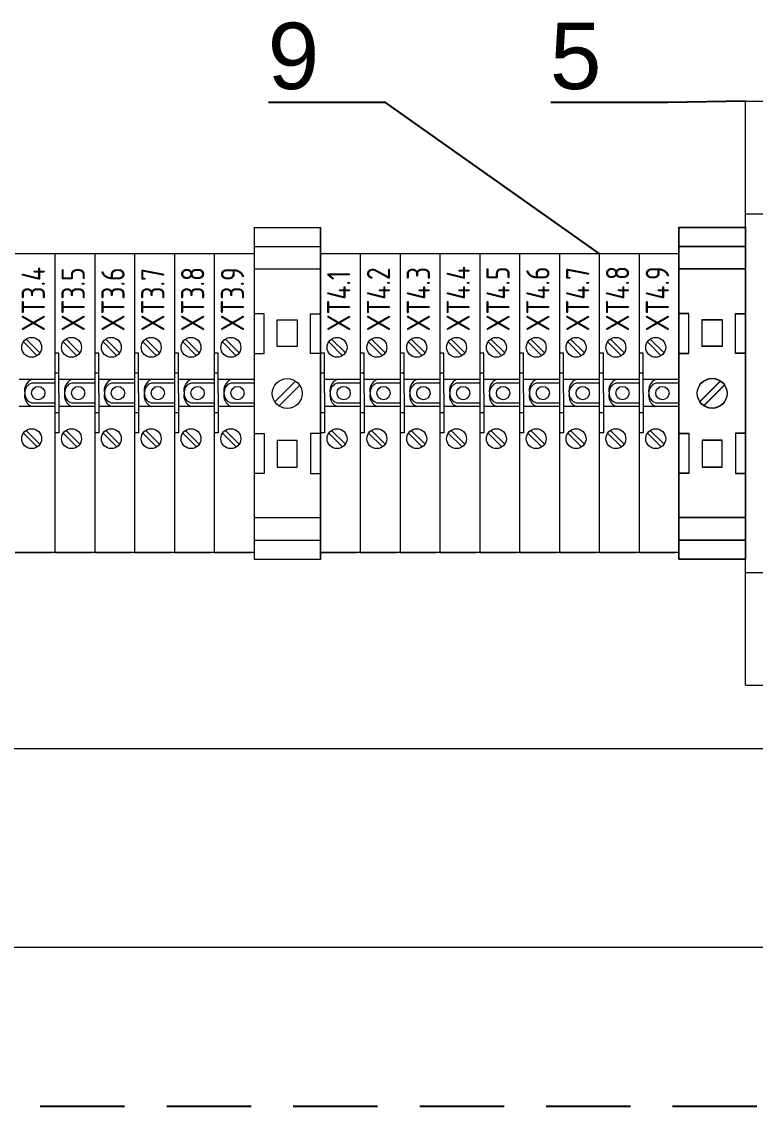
# Model space of a CAD drawing. Header units: millimetres. Extents: x 3520 to 8864, y 403 to 1747.
# Drawn here: x 5601.91 to 5615.17, y 819.82 to 839.43 of the extents above; entities that cross this region are included whole.
import ezdxf
from ezdxf import colors
from ezdxf.entities.mleader import LeaderData, LeaderLine
from ezdxf.math import Vec2, Vec3

# ---------------------------------------------------------------- set-up
doc = ezdxf.new("R2010")
doc.units = ezdxf.units.MM
doc.linetypes.add('DASHED', pattern=[19.05, 12.7, -6.35])
doc.layers.add('AM_9', color=6, linetype='DASHED', lineweight=25)
doc.layers.add('Стерка', color=7, linetype='Continuous', lineweight=15)
doc.layers.add('Ссылки', color=6, linetype='Continuous')
doc.styles.get("Standard").update_dxf_attribs({"font": 'arial.ttf'})
doc.styles.add('ГОСТ В', font='GOST_0.TTF', dxfattribs={"height": 3.5})

# ---------------------------------------------------------------- blocks, each defined once
blk = doc.blocks.new('_None')
blk = doc.blocks.new('1_1058_02_12__2__0_in_AE_1058_500__2__0')
at = {"layer": 'AM_9'}
blk.add_line((-249, 17.5), (249, 17.5), dxfattribs=at)

msp = doc.modelspace()

# ---------------------------------------------------------------- linework, layer by layer
at = {"layer": 'Стерка', "color": 7}
for p, q in [((5614.988, 837.991, 1518.358), (5619.188, 837.991, 1518.358)), ((5614.988, 827.431, 1518.358), (5614.988, 837.991, 1518.358)), ((5614.988, 835.951, 1518.358), (5617.088, 835.951, 1518.358)), ((5606.108, 835.705, 1518.358), (5607.308, 835.705, 1518.358)), ((5606.108, 835.705, 1518.358), (5606.108, 829.705, 1518.358)), ((5607.308, 835.713, 1518.358), (5607.308, 829.713, 1518.358)), ((5607.308, 835.713, 1518.358), (5607.308, 829.713, 1518.358)), ((5607.308, 835.713, 1518.358), (5607.308, 829.713, 1518.358)), ((5607.308, 835.713, 1518.358), (5607.308, 829.713, 1518.358)), ((5607.308, 835.713, 1518.358), (5607.308, 829.713, 1518.358)), ((5607.308, 829.713, 1518.358), (5607.308, 835.713, 1518.358)), ((5607.308, 829.713, 1518.358), (5607.308, 835.713, 1518.358)), ((5607.308, 835.713, 1518.358), (5607.308, 829.713, 1518.358)), ((5607.308, 829.713, 1518.358), (5607.308, 835.713, 1518.358)), ((5607.308, 829.713, 1518.358), (5607.308, 835.713, 1518.358)), ((5607.308, 835.713, 1518.358), (5607.308, 829.713, 1518.358)), ((5607.308, 835.705, 1518.358), (5607.308, 829.705, 1518.358)), ((5607.308, 829.705, 1518.358), (5607.308, 835.705, 1518.358)), ((5607.308, 829.705, 1518.358), (5607.308, 835.705, 1518.358)), ((5607.308, 835.705, 1518.358), (5607.308, 829.705, 1518.358)), ((5607.308, 835.705, 1518.358), (5607.308, 829.705, 1518.358)), ((5613.788, 835.711, 1518.358), (5614.988, 835.711, 1518.358)), ((5613.788, 829.711, 1518.358), (5613.788, 835.711, 1518.358)), ((5613.788, 835.705, 1518.358), (5614.988, 835.705, 1518.358)), ((5613.788, 835.705, 1518.358), (5613.788, 829.705, 1518.358)), ((5614.988, 835.713, 1518.358), (5614.988, 829.713, 1518.358)), ((5614.988, 835.713, 1518.358), (5614.988, 829.713, 1518.358)), ((5614.988, 835.713, 1518.358), (5614.988, 829.713, 1518.358)), ((5614.988, 835.713, 1518.358), (5614.988, 829.713, 1518.358)), ((5614.988, 835.713, 1518.358), (5614.988, 829.713, 1518.358)), ((5614.988, 829.713, 1518.358), (5614.988, 835.713, 1518.358)), ((5614.988, 829.713, 1518.358), (5614.988, 835.713, 1518.358)), ((5614.988, 835.713, 1518.358), (5614.988, 829.713, 1518.358)), ((5614.988, 829.713, 1518.358), (5614.988, 835.713, 1518.358)), ((5614.988, 829.713, 1518.358), (5614.988, 835.713, 1518.358)), ((5614.988, 835.713, 1518.358), (5614.988, 829.713, 1518.358)), ((5614.988, 835.711, 1518.358), (5614.988, 829.711, 1518.358)), ((5614.988, 829.711, 1518.358), (5614.988, 835.711, 1518.358)), ((5614.988, 829.711, 1518.358), (5614.988, 835.711, 1518.358)), ((5614.988, 835.711, 1518.358), (5614.988, 829.711, 1518.358)), ((5614.988, 835.705, 1518.358), (5614.988, 829.705, 1518.358)), ((5614.988, 829.705, 1518.358), (5614.988, 835.705, 1518.358)), ((5614.988, 829.705, 1518.358), (5614.988, 835.705, 1518.358)), ((5614.988, 835.705, 1518.358), (5614.988, 829.705, 1518.358)), ((5614.988, 835.705, 1518.358), (5614.988, 829.705, 1518.358)), ((5607.308, 835.359, 1518.358), (5606.108, 835.359, 1518.358)), ((5607.308, 835.413, 1518.358), (5607.308, 830.013, 1518.358)), ((5607.308, 835.413, 1518.358), (5607.308, 830.013, 1518.358)), ((5607.308, 835.405, 1518.358), (5607.308, 830.005, 1518.358)), ((5607.308, 835.405, 1518.358), (5607.308, 830.005, 1518.358)), ((5614.988, 835.365, 1518.358), (5613.788, 835.365, 1518.358)), ((5614.988, 835.359, 1518.358), (5613.788, 835.359, 1518.358)), ((5614.988, 835.413, 1518.358), (5614.988, 830.013, 1518.358)), ((5614.988, 835.413, 1518.358), (5614.988, 830.013, 1518.358)), ((5614.988, 835.411, 1518.358), (5614.988, 830.011, 1518.358)), ((5614.988, 835.411, 1518.358), (5614.988, 830.011, 1518.358)), ((5614.988, 835.405, 1518.358), (5614.988, 830.005, 1518.358)), ((5614.988, 835.405, 1518.358), (5614.988, 830.005, 1518.358)), ((5601.788, 835.233, 1518.358), (5602.508, 835.233, 1518.358)), ((5602.508, 835.233, 1518.358), (5602.508, 829.833, 1518.358)), ((5602.508, 835.233, 1518.358), (5602.508, 829.833, 1518.358)), ((5602.508, 835.233, 1518.358), (5602.508, 829.833, 1518.358)), ((5602.508, 835.233, 1518.358), (5602.508, 829.833, 1518.358)), ((5602.508, 835.233, 1518.358), (5603.228, 835.233, 1518.358)), ((5603.228, 835.233, 1518.358), (5603.228, 829.833, 1518.358)), ((5603.228, 835.233, 1518.358), (5603.228, 829.833, 1518.358)), ((5603.228, 835.233, 1518.358), (5603.228, 829.833, 1518.358)), ((5603.228, 835.233, 1518.358), (5603.228, 829.833, 1518.358)), ((5603.228, 835.233, 1518.358), (5603.948, 835.233, 1518.358)), ((5603.948, 835.233, 1518.358), (5603.948, 829.833, 1518.358)), ((5603.948, 835.233, 1518.358), (5603.948, 829.833, 1518.358)), ((5603.948, 835.233, 1518.358), (5603.948, 829.833, 1518.358)), ((5603.948, 835.233, 1518.358), (5603.948, 829.833, 1518.358)), ((5603.948, 835.233, 1518.358), (5604.668, 835.233, 1518.358)), ((5604.668, 835.233, 1518.358), (5604.668, 829.833, 1518.358)), ((5604.668, 835.233, 1518.358), (5604.668, 829.833, 1518.358)), ((5604.668, 835.233, 1518.358), (5604.668, 829.833, 1518.358)), ((5604.668, 835.233, 1518.358), (5604.668, 829.833, 1518.358)), ((5604.668, 835.233, 1518.358), (5605.388, 835.233, 1518.358)), ((5605.388, 835.233, 1518.358), (5605.388, 829.833, 1518.358)), ((5605.388, 835.233, 1518.358), (5605.388, 829.833, 1518.358)), ((5605.388, 835.233, 1518.358), (5605.388, 829.833, 1518.358)), ((5605.388, 835.233, 1518.358), (5605.388, 829.833, 1518.358)), ((5605.388, 835.233, 1518.358), (5606.108, 835.233, 1518.358)), ((5606.108, 835.233, 1518.358), (5606.108, 829.833, 1518.358)), ((5606.108, 835.233, 1518.358), (5606.108, 829.833, 1518.358)), ((5607.308, 835.233, 1518.358), (5607.308, 830.193, 1518.358)), ((5607.308, 835.233, 1518.358), (5607.308, 830.193, 1518.358)), ((5607.308, 835.233, 1518.358), (5607.308, 829.833, 1518.358)), ((5607.308, 835.233, 1518.358), (5607.308, 829.833, 1518.358)), ((5607.308, 835.233, 1518.358), (5608.028, 835.233, 1518.358)), ((5608.028, 835.233, 1518.358), (5608.028, 829.833, 1518.358)), ((5608.028, 835.233, 1518.358), (5608.028, 829.833, 1518.358)), ((5608.028, 835.233, 1518.358), (5608.028, 829.833, 1518.358)), ((5608.028, 835.233, 1518.358), (5608.028, 829.833, 1518.358)), ((5608.028, 835.233, 1518.358), (5608.748, 835.233, 1518.358)), ((5608.748, 835.233, 1518.358), (5608.748, 829.833, 1518.358)), ((5608.748, 835.233, 1518.358), (5608.748, 829.833, 1518.358)), ((5608.748, 835.233, 1518.358), (5608.748, 829.833, 1518.358)), ((5608.748, 835.233, 1518.358), (5608.748, 829.833, 1518.358)), ((5608.748, 835.233, 1518.358), (5609.468, 835.233, 1518.358)), ((5609.468, 835.233, 1518.358), (5609.468, 829.833, 1518.358)), ((5609.468, 835.233, 1518.358), (5609.468, 829.833, 1518.358)), ((5609.468, 835.233, 1518.358), (5609.468, 829.833, 1518.358)), ((5609.468, 835.233, 1518.358), (5609.468, 829.833, 1518.358)), ((5609.468, 835.233, 1518.358), (5610.188, 835.233, 1518.358)), ((5610.188, 835.233, 1518.358), (5610.188, 829.833, 1518.358)), ((5610.188, 835.233, 1518.358), (5610.188, 829.833, 1518.358)), ((5610.188, 835.233, 1518.358), (5610.188, 829.833, 1518.358)), ((5610.188, 835.233, 1518.358), (5610.188, 829.833, 1518.358)), ((5610.188, 835.233, 1518.358), (5610.908, 835.233, 1518.358)), ((5610.908, 835.233, 1518.358), (5610.908, 829.833, 1518.358)), ((5610.908, 835.233, 1518.358), (5610.908, 829.833, 1518.358)), ((5610.908, 835.233, 1518.358), (5610.908, 829.833, 1518.358)), ((5610.908, 835.233, 1518.358), (5610.908, 829.833, 1518.358)), ((5610.908, 835.233, 1518.358), (5611.628, 835.233, 1518.358)), ((5611.628, 835.233, 1518.358), (5611.628, 829.833, 1518.358)), ((5611.628, 835.233, 1518.358), (5611.628, 829.833, 1518.358)), ((5611.628, 835.233, 1518.358), (5611.628, 829.833, 1518.358)), ((5611.628, 835.233, 1518.358), (5611.628, 829.833, 1518.358)), ((5611.628, 835.233, 1518.358), (5612.348, 835.233, 1518.358)), ((5612.348, 835.233, 1518.358), (5612.348, 829.833, 1518.358)), ((5612.348, 835.233, 1518.358), (5612.348, 829.833, 1518.358)), ((5612.348, 835.233, 1518.358), (5612.348, 829.833, 1518.358)), ((5612.348, 835.233, 1518.358), (5612.348, 829.833, 1518.358)), ((5612.348, 835.233, 1518.358), (5613.068, 835.233, 1518.358)), ((5613.068, 835.233, 1518.358), (5613.068, 829.833, 1518.358)), ((5613.068, 835.233, 1518.358), (5613.068, 829.833, 1518.358)), ((5613.068, 835.233, 1518.358), (5613.068, 829.833, 1518.358)), ((5613.068, 835.233, 1518.358), (5613.068, 829.833, 1518.358)), ((5613.068, 835.233, 1518.358), (5613.788, 835.233, 1518.358)), ((5613.788, 835.233, 1518.358), (5613.788, 829.833, 1518.358)), ((5613.788, 835.233, 1518.358), (5613.788, 829.833, 1518.358)), ((5613.788, 835.231, 1518.358), (5613.788, 830.191, 1518.358)), ((5614.988, 835.233, 1518.358), (5614.988, 830.193, 1518.358)), ((5614.988, 835.233, 1518.358), (5614.988, 830.193, 1518.358)), ((5607.308, 834.951, 1518.358), (5606.108, 834.951, 1518.358)), ((5614.988, 834.957, 1518.358), (5613.788, 834.957, 1518.358)), ((5614.988, 834.951, 1518.358), (5613.788, 834.951, 1518.358)), ((5607.308, 834.813, 1518.358), (5607.308, 830.613, 1518.358)), ((5607.308, 834.813, 1518.358), (5607.308, 830.613, 1518.358)), ((5607.308, 834.805, 1518.358), (5607.308, 830.605, 1518.358)), ((5607.308, 834.805, 1518.358), (5607.308, 830.605, 1518.358)), ((5607.308, 834.805, 1518.358), (5607.308, 830.605, 1518.358)), ((5614.988, 834.813, 1518.358), (5614.988, 830.613, 1518.358)), ((5614.988, 834.813, 1518.358), (5614.988, 830.613, 1518.358)), ((5614.988, 834.811, 1518.358), (5614.988, 830.611, 1518.358)), ((5614.988, 834.811, 1518.358), (5614.988, 830.611, 1518.358)), ((5614.988, 834.805, 1518.358), (5614.988, 830.605, 1518.358)), ((5614.988, 834.805, 1518.358), (5614.988, 830.605, 1518.358)), ((5614.988, 834.805, 1518.358), (5614.988, 830.605, 1518.358)), ((5606.288, 834.148, 1518.358), (5606.108, 834.148, 1518.358)), ((5606.288, 833.428, 1518.358), (5606.288, 834.148, 1518.358)), ((5607.128, 833.428, 1518.358), (5607.128, 834.148, 1518.358)), ((5607.128, 834.148, 1518.358), (5607.308, 834.148, 1518.358)), ((5607.308, 830.013, 1518.358), (5607.308, 834.213, 1518.358)), ((5607.308, 830.013, 1518.358), (5607.308, 834.213, 1518.358)), ((5607.308, 830.005, 1518.358), (5607.308, 834.205, 1518.358)), ((5607.308, 830.005, 1518.358), (5607.308, 834.205, 1518.358)), ((5607.308, 830.005, 1518.358), (5607.308, 834.205, 1518.358)), ((5613.968, 834.154, 1518.358), (5613.788, 834.154, 1518.358)), ((5613.968, 834.148, 1518.358), (5613.788, 834.148, 1518.358)), ((5613.968, 833.434, 1518.358), (5613.968, 834.154, 1518.358)), ((5613.968, 833.428, 1518.358), (5613.968, 834.148, 1518.358)), ((5614.808, 833.434, 1518.358), (5614.808, 834.154, 1518.358)), ((5614.808, 834.154, 1518.358), (5614.988, 834.154, 1518.358)), ((5614.808, 833.428, 1518.358), (5614.808, 834.148, 1518.358)), ((5614.808, 834.148, 1518.358), (5614.988, 834.148, 1518.358)), ((5614.988, 830.013, 1518.358), (5614.988, 834.213, 1518.358)), ((5614.988, 830.013, 1518.358), (5614.988, 834.213, 1518.358)), ((5614.988, 830.011, 1518.358), (5614.988, 834.211, 1518.358)), ((5614.988, 830.011, 1518.358), (5614.988, 834.211, 1518.358)), ((5614.988, 830.005, 1518.358), (5614.988, 834.205, 1518.358)), ((5614.988, 830.005, 1518.358), (5614.988, 834.205, 1518.358)), ((5614.988, 830.005, 1518.358), (5614.988, 834.205, 1518.358)), ((5606.528, 833.554, 1518.358), (5606.528, 834.034, 1518.358)), ((5606.528, 834.034, 1518.358), (5606.708, 834.034, 1518.358)), ((5606.708, 834.034, 1518.358), (5606.888, 834.034, 1518.358)), ((5606.888, 834.034, 1518.358), (5606.888, 833.554, 1518.358)), ((5614.208, 833.56, 1518.358), (5614.208, 834.04, 1518.358)), ((5614.208, 834.04, 1518.358), (5614.388, 834.04, 1518.358)), ((5614.208, 833.554, 1518.358), (5614.208, 834.034, 1518.358)), ((5614.208, 834.034, 1518.358), (5614.388, 834.034, 1518.358)), ((5614.388, 834.04, 1518.358), (5614.568, 834.04, 1518.358)), ((5614.388, 834.034, 1518.358), (5614.568, 834.034, 1518.358)), ((5614.568, 834.04, 1518.358), (5614.568, 833.56, 1518.358)), ((5614.568, 834.034, 1518.358), (5614.568, 833.554, 1518.358)), ((5601.989, 833.689, 1518.358), (5602.238, 833.439, 1518.358)), ((5602.709, 833.689, 1518.358), (5602.958, 833.439, 1518.358)), ((5603.429, 833.689, 1518.358), (5603.678, 833.439, 1518.358)), ((5604.149, 833.689, 1518.358), (5604.398, 833.439, 1518.358)), ((5604.869, 833.689, 1518.358), (5605.118, 833.439, 1518.358)), ((5605.589, 833.689, 1518.358), (5605.838, 833.439, 1518.358)), ((5607.509, 833.689, 1518.358), (5607.758, 833.439, 1518.358)), ((5608.229, 833.689, 1518.358), (5608.478, 833.439, 1518.358)), ((5608.949, 833.689, 1518.358), (5609.198, 833.439, 1518.358)), ((5609.669, 833.689, 1518.358), (5609.918, 833.439, 1518.358)), ((5610.389, 833.689, 1518.358), (5610.638, 833.439, 1518.358)), ((5611.109, 833.689, 1518.358), (5611.358, 833.439, 1518.358)), ((5611.829, 833.689, 1518.358), (5612.078, 833.439, 1518.358)), ((5612.549, 833.689, 1518.358), (5612.798, 833.439, 1518.358)), ((5613.269, 833.689, 1518.358), (5613.518, 833.439, 1518.358)), ((5601.938, 833.638, 1518.358), (5602.187, 833.388, 1518.358)), ((5602.658, 833.638, 1518.358), (5602.907, 833.388, 1518.358)), ((5603.378, 833.638, 1518.358), (5603.627, 833.388, 1518.358)), ((5604.098, 833.638, 1518.358), (5604.347, 833.388, 1518.358)), ((5604.818, 833.638, 1518.358), (5605.067, 833.388, 1518.358)), ((5605.538, 833.638, 1518.358), (5605.787, 833.388, 1518.358)), ((5606.888, 833.554, 1518.358), (5606.528, 833.554, 1518.358)), ((5607.458, 833.638, 1518.358), (5607.707, 833.388, 1518.358)), ((5608.178, 833.638, 1518.358), (5608.427, 833.388, 1518.358)), ((5608.898, 833.638, 1518.358), (5609.147, 833.388, 1518.358)), ((5609.618, 833.638, 1518.358), (5609.867, 833.388, 1518.358)), ((5610.338, 833.638, 1518.358), (5610.587, 833.388, 1518.358)), ((5611.058, 833.638, 1518.358), (5611.307, 833.388, 1518.358)), ((5611.778, 833.638, 1518.358), (5612.027, 833.388, 1518.358)), ((5612.498, 833.638, 1518.358), (5612.747, 833.388, 1518.358)), ((5613.218, 833.638, 1518.358), (5613.467, 833.388, 1518.358)), ((5614.568, 833.56, 1518.358), (5614.208, 833.56, 1518.358)), ((5614.568, 833.554, 1518.358), (5614.208, 833.554, 1518.358)), ((5602.581, 833.433, 1518.358), (5602.508, 833.433, 1518.358)), ((5602.581, 833.073, 1518.358), (5602.581, 833.433, 1518.358)), ((5603.301, 833.433, 1518.358), (5603.228, 833.433, 1518.358)), ((5603.301, 833.073, 1518.358), (5603.301, 833.433, 1518.358)), ((5604.021, 833.433, 1518.358), (5603.948, 833.433, 1518.358)), ((5604.021, 833.073, 1518.358), (5604.021, 833.433, 1518.358)), ((5604.741, 833.433, 1518.358), (5604.668, 833.433, 1518.358)), ((5604.741, 833.073, 1518.358), (5604.741, 833.433, 1518.358)), ((5605.461, 833.433, 1518.358), (5605.388, 833.433, 1518.358)), ((5605.461, 833.073, 1518.358), (5605.461, 833.433, 1518.358)), ((5606.108, 833.428, 1518.358), (5606.288, 833.428, 1518.358)), ((5607.308, 833.428, 1518.358), (5607.128, 833.428, 1518.358)), ((5607.381, 833.433, 1518.358), (5607.308, 833.433, 1518.358)), ((5607.308, 832.113, 1518.358), (5607.308, 833.313, 1518.358)), ((5607.308, 832.113, 1518.358), (5607.308, 833.313, 1518.358)), ((5607.308, 832.105, 1518.358), (5607.308, 833.305, 1518.358)), ((5607.308, 832.105, 1518.358), (5607.308, 833.305, 1518.358)), ((5607.308, 832.105, 1518.358), (5607.308, 833.305, 1518.358)), ((5607.381, 833.073, 1518.358), (5607.381, 833.433, 1518.358)), ((5608.101, 833.433, 1518.358), (5608.028, 833.433, 1518.358)), ((5608.101, 833.073, 1518.358), (5608.101, 833.433, 1518.358)), ((5608.821, 833.433, 1518.358), (5608.748, 833.433, 1518.358)), ((5608.821, 833.073, 1518.358), (5608.821, 833.433, 1518.358)), ((5609.541, 833.433, 1518.358), (5609.468, 833.433, 1518.358)), ((5609.541, 833.073, 1518.358), (5609.541, 833.433, 1518.358)), ((5610.261, 833.433, 1518.358), (5610.188, 833.433, 1518.358)), ((5610.261, 833.073, 1518.358), (5610.261, 833.433, 1518.358)), ((5610.981, 833.433, 1518.358), (5610.908, 833.433, 1518.358)), ((5610.981, 833.073, 1518.358), (5610.981, 833.433, 1518.358)), ((5611.701, 833.433, 1518.358), (5611.628, 833.433, 1518.358)), ((5611.701, 833.073, 1518.358), (5611.701, 833.433, 1518.358)), ((5612.421, 833.433, 1518.358), (5612.348, 833.433, 1518.358)), ((5612.421, 833.073, 1518.358), (5612.421, 833.433, 1518.358)), ((5613.141, 833.433, 1518.358), (5613.068, 833.433, 1518.358)), ((5613.141, 833.073, 1518.358), (5613.141, 833.433, 1518.358)), ((5613.788, 833.434, 1518.358), (5613.968, 833.434, 1518.358)), ((5613.788, 833.428, 1518.358), (5613.968, 833.428, 1518.358)), ((5614.988, 833.434, 1518.358), (5614.808, 833.434, 1518.358)), ((5614.988, 833.428, 1518.358), (5614.808, 833.428, 1518.358)), ((5614.988, 832.113, 1518.358), (5614.988, 833.313, 1518.358)), ((5614.988, 832.113, 1518.358), (5614.988, 833.313, 1518.358)), ((5614.988, 832.111, 1518.358), (5614.988, 833.311, 1518.358)), ((5614.988, 832.111, 1518.358), (5614.988, 833.311, 1518.358)), ((5614.988, 832.105, 1518.358), (5614.988, 833.305, 1518.358)), ((5614.988, 832.105, 1518.358), (5614.988, 833.305, 1518.358)), ((5614.988, 832.105, 1518.358), (5614.988, 833.305, 1518.358)), ((5602.508, 832.958, 1518.358), (5601.861, 832.958, 1518.358)), ((5602.508, 832.893, 1518.358), (5602.088, 832.893, 1518.358)), ((5602.581, 833.073, 1518.358), (5602.508, 833.073, 1518.358)), ((5602.581, 832.713, 1518.358), (5602.581, 833.073, 1518.358)), ((5603.228, 832.958, 1518.358), (5602.581, 832.958, 1518.358)), ((5603.228, 832.893, 1518.358), (5602.808, 832.893, 1518.358)), ((5603.301, 833.073, 1518.358), (5603.228, 833.073, 1518.358)), ((5603.301, 832.713, 1518.358), (5603.301, 833.073, 1518.358)), ((5603.948, 832.958, 1518.358), (5603.301, 832.958, 1518.358)), ((5603.948, 832.893, 1518.358), (5603.528, 832.893, 1518.358)), ((5604.021, 833.073, 1518.358), (5603.948, 833.073, 1518.358)), ((5604.021, 832.713, 1518.358), (5604.021, 833.073, 1518.358)), ((5604.668, 832.958, 1518.358), (5604.021, 832.958, 1518.358)), ((5604.668, 832.893, 1518.358), (5604.248, 832.893, 1518.358)), ((5604.741, 833.073, 1518.358), (5604.668, 833.073, 1518.358)), ((5604.741, 832.713, 1518.358), (5604.741, 833.073, 1518.358)), ((5605.388, 832.958, 1518.358), (5604.741, 832.958, 1518.358)), ((5605.388, 832.893, 1518.358), (5604.968, 832.893, 1518.358)), ((5605.461, 833.073, 1518.358), (5605.388, 833.073, 1518.358)), ((5605.461, 832.713, 1518.358), (5605.461, 833.073, 1518.358)), ((5606.108, 832.958, 1518.358), (5605.461, 832.958, 1518.358)), ((5606.108, 832.893, 1518.358), (5605.688, 832.893, 1518.358)), ((5606.483, 832.556, 1518.358), (5606.857, 832.93, 1518.358)), ((5607.381, 833.073, 1518.358), (5607.308, 833.073, 1518.358)), ((5607.381, 832.713, 1518.358), (5607.381, 833.073, 1518.358)), ((5608.028, 832.958, 1518.358), (5607.381, 832.958, 1518.358)), ((5608.028, 832.893, 1518.358), (5607.608, 832.893, 1518.358)), ((5608.101, 833.073, 1518.358), (5608.028, 833.073, 1518.358)), ((5608.101, 832.713, 1518.358), (5608.101, 833.073, 1518.358)), ((5608.748, 832.958, 1518.358), (5608.101, 832.958, 1518.358)), ((5608.748, 832.893, 1518.358), (5608.328, 832.893, 1518.358)), ((5608.821, 833.073, 1518.358), (5608.748, 833.073, 1518.358)), ((5608.821, 832.713, 1518.358), (5608.821, 833.073, 1518.358)), ((5609.468, 832.958, 1518.358), (5608.821, 832.958, 1518.358)), ((5609.468, 832.893, 1518.358), (5609.048, 832.893, 1518.358)), ((5609.541, 833.073, 1518.358), (5609.468, 833.073, 1518.358)), ((5609.541, 832.713, 1518.358), (5609.541, 833.073, 1518.358)), ((5610.188, 832.958, 1518.358), (5609.541, 832.958, 1518.358)), ((5610.188, 832.893, 1518.358), (5609.768, 832.893, 1518.358)), ((5610.261, 833.073, 1518.358), (5610.188, 833.073, 1518.358)), ((5610.261, 832.713, 1518.358), (5610.261, 833.073, 1518.358)), ((5610.908, 832.958, 1518.358), (5610.261, 832.958, 1518.358)), ((5610.908, 832.893, 1518.358), (5610.488, 832.893, 1518.358)), ((5610.981, 833.073, 1518.358), (5610.908, 833.073, 1518.358)), ((5610.981, 832.713, 1518.358), (5610.981, 833.073, 1518.358)), ((5611.628, 832.958, 1518.358), (5610.981, 832.958, 1518.358)), ((5611.628, 832.893, 1518.358), (5611.208, 832.893, 1518.358)), ((5611.701, 833.073, 1518.358), (5611.628, 833.073, 1518.358)), ((5611.701, 832.713, 1518.358), (5611.701, 833.073, 1518.358)), ((5612.348, 832.958, 1518.358), (5611.701, 832.958, 1518.358)), ((5612.348, 832.893, 1518.358), (5611.928, 832.893, 1518.358)), ((5612.421, 833.073, 1518.358), (5612.348, 833.073, 1518.358)), ((5612.421, 832.713, 1518.358), (5612.421, 833.073, 1518.358)), ((5613.068, 832.958, 1518.358), (5612.421, 832.958, 1518.358)), ((5613.068, 832.893, 1518.358), (5612.648, 832.893, 1518.358)), ((5613.141, 833.073, 1518.358), (5613.068, 833.073, 1518.358)), ((5613.141, 832.713, 1518.358), (5613.141, 833.073, 1518.358)), ((5613.788, 832.958, 1518.358), (5613.141, 832.958, 1518.358)), ((5613.788, 832.893, 1518.358), (5613.368, 832.893, 1518.358)), ((5614.163, 832.562, 1518.358), (5614.537, 832.936, 1518.358)), ((5614.163, 832.556, 1518.358), (5614.537, 832.93, 1518.358)), ((5602.581, 832.713, 1518.358), (5602.581, 832.353, 1518.358)), ((5603.301, 832.713, 1518.358), (5603.301, 832.353, 1518.358)), ((5604.021, 832.713, 1518.358), (5604.021, 832.353, 1518.358)), ((5604.741, 832.713, 1518.358), (5604.741, 832.353, 1518.358)), ((5605.461, 832.713, 1518.358), (5605.461, 832.353, 1518.358)), ((5606.559, 832.479, 1518.358), (5606.933, 832.853, 1518.358)), ((5607.308, 832.713, 1518.358), (5607.308, 831.513, 1518.358)), ((5607.308, 832.713, 1518.358), (5607.308, 831.513, 1518.358)), ((5607.308, 832.705, 1518.358), (5607.308, 831.505, 1518.358)), ((5607.308, 832.705, 1518.358), (5607.308, 831.505, 1518.358)), ((5607.308, 832.705, 1518.358), (5607.308, 831.505, 1518.358)), ((5607.381, 832.713, 1518.358), (5607.381, 832.353, 1518.358)), ((5608.101, 832.713, 1518.358), (5608.101, 832.353, 1518.358)), ((5608.821, 832.713, 1518.358), (5608.821, 832.353, 1518.358)), ((5609.541, 832.713, 1518.358), (5609.541, 832.353, 1518.358)), ((5610.261, 832.713, 1518.358), (5610.261, 832.353, 1518.358)), ((5610.981, 832.713, 1518.358), (5610.981, 832.353, 1518.358)), ((5611.701, 832.713, 1518.358), (5611.701, 832.353, 1518.358)), ((5612.421, 832.713, 1518.358), (5612.421, 832.353, 1518.358)), ((5613.141, 832.713, 1518.358), (5613.141, 832.353, 1518.358)), ((5614.239, 832.485, 1518.358), (5614.613, 832.859, 1518.358)), ((5614.239, 832.479, 1518.358), (5614.613, 832.853, 1518.358)), ((5614.988, 832.713, 1518.358), (5614.988, 831.513, 1518.358)), ((5614.988, 832.713, 1518.358), (5614.988, 831.513, 1518.358)), ((5614.988, 832.711, 1518.358), (5614.988, 831.511, 1518.358)), ((5614.988, 832.711, 1518.358), (5614.988, 831.511, 1518.358)), ((5614.988, 832.705, 1518.358), (5614.988, 831.505, 1518.358)), ((5614.988, 832.705, 1518.358), (5614.988, 831.505, 1518.358)), ((5614.988, 832.705, 1518.358), (5614.988, 831.505, 1518.358)), ((5602.508, 832.533, 1518.358), (5602.088, 832.533, 1518.358)), ((5603.228, 832.533, 1518.358), (5602.808, 832.533, 1518.358)), ((5603.948, 832.533, 1518.358), (5603.528, 832.533, 1518.358)), ((5604.668, 832.533, 1518.358), (5604.248, 832.533, 1518.358)), ((5605.388, 832.533, 1518.358), (5604.968, 832.533, 1518.358)), ((5606.108, 832.533, 1518.358), (5605.688, 832.533, 1518.358)), ((5608.028, 832.533, 1518.358), (5607.608, 832.533, 1518.358)), ((5608.748, 832.533, 1518.358), (5608.328, 832.533, 1518.358)), ((5609.468, 832.533, 1518.358), (5609.048, 832.533, 1518.358)), ((5610.188, 832.533, 1518.358), (5609.768, 832.533, 1518.358)), ((5610.908, 832.533, 1518.358), (5610.488, 832.533, 1518.358)), ((5611.628, 832.533, 1518.358), (5611.208, 832.533, 1518.358)), ((5612.348, 832.533, 1518.358), (5611.928, 832.533, 1518.358)), ((5613.068, 832.533, 1518.358), (5612.648, 832.533, 1518.358)), ((5613.788, 832.533, 1518.358), (5613.368, 832.533, 1518.358)), ((5602.508, 832.469, 1518.358), (5601.861, 832.469, 1518.358)), ((5602.581, 832.353, 1518.358), (5602.508, 832.353, 1518.358)), ((5603.228, 832.469, 1518.358), (5602.581, 832.469, 1518.358)), ((5602.581, 832.353, 1518.358), (5602.581, 831.993, 1518.358)), ((5603.301, 832.353, 1518.358), (5603.228, 832.353, 1518.358)), ((5603.948, 832.469, 1518.358), (5603.301, 832.469, 1518.358)), ((5603.301, 832.353, 1518.358), (5603.301, 831.993, 1518.358)), ((5604.021, 832.353, 1518.358), (5603.948, 832.353, 1518.358)), ((5604.668, 832.469, 1518.358), (5604.021, 832.469, 1518.358)), ((5604.021, 832.353, 1518.358), (5604.021, 831.993, 1518.358)), ((5604.741, 832.353, 1518.358), (5604.668, 832.353, 1518.358)), ((5605.388, 832.469, 1518.358), (5604.741, 832.469, 1518.358)), ((5604.741, 832.353, 1518.358), (5604.741, 831.993, 1518.358)), ((5605.461, 832.353, 1518.358), (5605.388, 832.353, 1518.358)), ((5606.108, 832.469, 1518.358), (5605.461, 832.469, 1518.358)), ((5605.461, 832.353, 1518.358), (5605.461, 831.993, 1518.358)), ((5607.381, 832.353, 1518.358), (5607.308, 832.353, 1518.358)), ((5608.028, 832.469, 1518.358), (5607.381, 832.469, 1518.358)), ((5607.381, 832.353, 1518.358), (5607.381, 831.993, 1518.358)), ((5608.101, 832.353, 1518.358), (5608.028, 832.353, 1518.358)), ((5608.748, 832.469, 1518.358), (5608.101, 832.469, 1518.358)), ((5608.101, 832.353, 1518.358), (5608.101, 831.993, 1518.358)), ((5608.821, 832.353, 1518.358), (5608.748, 832.353, 1518.358)), ((5609.468, 832.469, 1518.358), (5608.821, 832.469, 1518.358)), ((5608.821, 832.353, 1518.358), (5608.821, 831.993, 1518.358)), ((5609.541, 832.353, 1518.358), (5609.468, 832.353, 1518.358)), ((5610.188, 832.469, 1518.358), (5609.541, 832.469, 1518.358)), ((5609.541, 832.353, 1518.358), (5609.541, 831.993, 1518.358)), ((5610.261, 832.353, 1518.358), (5610.188, 832.353, 1518.358)), ((5610.908, 832.469, 1518.358), (5610.261, 832.469, 1518.358)), ((5610.261, 832.353, 1518.358), (5610.261, 831.993, 1518.358)), ((5610.981, 832.353, 1518.358), (5610.908, 832.353, 1518.358)), ((5611.628, 832.469, 1518.358), (5610.981, 832.469, 1518.358)), ((5610.981, 832.353, 1518.358), (5610.981, 831.993, 1518.358)), ((5611.701, 832.353, 1518.358), (5611.628, 832.353, 1518.358)), ((5612.348, 832.469, 1518.358), (5611.701, 832.469, 1518.358)), ((5611.701, 832.353, 1518.358), (5611.701, 831.993, 1518.358)), ((5612.421, 832.353, 1518.358), (5612.348, 832.353, 1518.358)), ((5613.068, 832.469, 1518.358), (5612.421, 832.469, 1518.358)), ((5612.421, 832.353, 1518.358), (5612.421, 831.993, 1518.358)), ((5613.141, 832.353, 1518.358), (5613.068, 832.353, 1518.358)), ((5613.788, 832.469, 1518.358), (5613.141, 832.469, 1518.358)), ((5613.141, 832.353, 1518.358), (5613.141, 831.993, 1518.358)), ((5602.187, 831.738, 1518.358), (5601.938, 831.988, 1518.358)), ((5602.238, 831.789, 1518.358), (5601.989, 832.039, 1518.358)), ((5602.581, 831.993, 1518.358), (5602.508, 831.993, 1518.358)), ((5602.907, 831.738, 1518.358), (5602.658, 831.988, 1518.358)), ((5602.958, 831.789, 1518.358), (5602.709, 832.039, 1518.358)), ((5603.301, 831.993, 1518.358), (5603.228, 831.993, 1518.358)), ((5603.627, 831.738, 1518.358), (5603.378, 831.988, 1518.358)), ((5603.678, 831.789, 1518.358), (5603.429, 832.039, 1518.358)), ((5604.021, 831.993, 1518.358), (5603.948, 831.993, 1518.358)), ((5604.347, 831.738, 1518.358), (5604.098, 831.988, 1518.358)), ((5604.398, 831.789, 1518.358), (5604.149, 832.039, 1518.358)), ((5604.741, 831.993, 1518.358), (5604.668, 831.993, 1518.358)), ((5605.067, 831.738, 1518.358), (5604.818, 831.988, 1518.358)), ((5605.118, 831.789, 1518.358), (5604.869, 832.039, 1518.358)), ((5605.461, 831.993, 1518.358), (5605.388, 831.993, 1518.358)), ((5605.787, 831.738, 1518.358), (5605.538, 831.988, 1518.358)), ((5605.838, 831.789, 1518.358), (5605.589, 832.039, 1518.358)), ((5606.108, 831.981, 1518.358), (5606.288, 831.981, 1518.358)), ((5606.288, 831.981, 1518.358), (5606.288, 831.261, 1518.358)), ((5607.308, 831.981, 1518.358), (5607.128, 831.981, 1518.358)), ((5607.128, 831.981, 1518.358), (5607.128, 831.261, 1518.358)), ((5607.381, 831.993, 1518.358), (5607.308, 831.993, 1518.358)), ((5607.707, 831.738, 1518.358), (5607.458, 831.988, 1518.358)), ((5607.758, 831.789, 1518.358), (5607.509, 832.039, 1518.358)), ((5608.101, 831.993, 1518.358), (5608.028, 831.993, 1518.358)), ((5608.427, 831.738, 1518.358), (5608.178, 831.988, 1518.358)), ((5608.478, 831.789, 1518.358), (5608.229, 832.039, 1518.358)), ((5608.821, 831.993, 1518.358), (5608.748, 831.993, 1518.358)), ((5609.147, 831.738, 1518.358), (5608.898, 831.988, 1518.358)), ((5609.198, 831.789, 1518.358), (5608.949, 832.039, 1518.358)), ((5609.541, 831.993, 1518.358), (5609.468, 831.993, 1518.358)), ((5609.867, 831.738, 1518.358), (5609.618, 831.988, 1518.358)), ((5609.918, 831.789, 1518.358), (5609.669, 832.039, 1518.358)), ((5610.261, 831.993, 1518.358), (5610.188, 831.993, 1518.358)), ((5610.587, 831.738, 1518.358), (5610.338, 831.988, 1518.358)), ((5610.638, 831.789, 1518.358), (5610.389, 832.039, 1518.358)), ((5610.981, 831.993, 1518.358), (5610.908, 831.993, 1518.358)), ((5611.307, 831.738, 1518.358), (5611.058, 831.988, 1518.358)), ((5611.358, 831.789, 1518.358), (5611.109, 832.039, 1518.358)), ((5611.701, 831.993, 1518.358), (5611.628, 831.993, 1518.358)), ((5612.027, 831.738, 1518.358), (5611.778, 831.988, 1518.358)), ((5612.078, 831.789, 1518.358), (5611.829, 832.039, 1518.358)), ((5612.421, 831.993, 1518.358), (5612.348, 831.993, 1518.358)), ((5612.747, 831.738, 1518.358), (5612.498, 831.988, 1518.358)), ((5612.798, 831.789, 1518.358), (5612.549, 832.039, 1518.358)), ((5613.141, 831.993, 1518.358), (5613.068, 831.993, 1518.358)), ((5613.467, 831.738, 1518.358), (5613.218, 831.988, 1518.358)), ((5613.518, 831.789, 1518.358), (5613.269, 832.039, 1518.358)), ((5613.788, 831.987, 1518.358), (5613.968, 831.987, 1518.358)), ((5613.788, 831.981, 1518.358), (5613.968, 831.981, 1518.358)), ((5613.968, 831.987, 1518.358), (5613.968, 831.267, 1518.358)), ((5613.968, 831.981, 1518.358), (5613.968, 831.261, 1518.358)), ((5614.988, 831.987, 1518.358), (5614.808, 831.987, 1518.358)), ((5614.808, 831.987, 1518.358), (5614.808, 831.267, 1518.358)), ((5614.988, 831.981, 1518.358), (5614.808, 831.981, 1518.358)), ((5614.808, 831.981, 1518.358), (5614.808, 831.261, 1518.358)), ((5606.888, 831.855, 1518.358), (5606.528, 831.855, 1518.358)), ((5606.528, 831.855, 1518.358), (5606.528, 831.375, 1518.358)), ((5606.888, 831.375, 1518.358), (5606.888, 831.855, 1518.358)), ((5614.568, 831.861, 1518.358), (5614.208, 831.861, 1518.358)), ((5614.208, 831.861, 1518.358), (5614.208, 831.381, 1518.358)), ((5614.568, 831.855, 1518.358), (5614.208, 831.855, 1518.358)), ((5614.208, 831.855, 1518.358), (5614.208, 831.375, 1518.358)), ((5614.568, 831.381, 1518.358), (5614.568, 831.861, 1518.358)), ((5614.568, 831.375, 1518.358), (5614.568, 831.855, 1518.358)), ((5606.528, 831.375, 1518.358), (5606.708, 831.375, 1518.358)), ((5606.708, 831.375, 1518.358), (5606.888, 831.375, 1518.358)), ((5614.208, 831.381, 1518.358), (5614.388, 831.381, 1518.358)), ((5614.208, 831.375, 1518.358), (5614.388, 831.375, 1518.358)), ((5614.388, 831.381, 1518.358), (5614.568, 831.381, 1518.358)), ((5614.388, 831.375, 1518.358), (5614.568, 831.375, 1518.358)), ((5606.288, 831.261, 1518.358), (5606.108, 831.261, 1518.358)), ((5607.128, 831.261, 1518.358), (5607.308, 831.261, 1518.358)), ((5613.968, 831.267, 1518.358), (5613.788, 831.267, 1518.358)), ((5613.968, 831.261, 1518.358), (5613.788, 831.261, 1518.358)), ((5614.808, 831.267, 1518.358), (5614.988, 831.267, 1518.358)), ((5614.808, 831.261, 1518.358), (5614.988, 831.261, 1518.358)), ((5607.308, 830.458, 1518.358), (5606.108, 830.458, 1518.358)), ((5614.988, 830.464, 1518.358), (5613.788, 830.464, 1518.358)), ((5614.988, 830.458, 1518.358), (5613.788, 830.458, 1518.358)), ((5607.308, 830.05, 1518.358), (5606.108, 830.05, 1518.358)), ((5614.988, 830.056, 1518.358), (5613.788, 830.056, 1518.358)), ((5614.988, 830.05, 1518.358), (5613.788, 830.05, 1518.358)), ((5602.508, 829.833, 1518.358), (5601.788, 829.833, 1518.358)), ((5601.788, 829.833, 1518.358), (5602.448, 829.833, 1518.358)), ((5603.228, 829.833, 1518.358), (5602.508, 829.833, 1518.358)), ((5602.508, 829.833, 1518.358), (5603.168, 829.833, 1518.358)), ((5603.948, 829.833, 1518.358), (5603.228, 829.833, 1518.358)), ((5603.228, 829.833, 1518.358), (5603.888, 829.833, 1518.358)), ((5604.668, 829.833, 1518.358), (5603.948, 829.833, 1518.358)), ((5603.948, 829.833, 1518.358), (5604.608, 829.833, 1518.358)), ((5605.388, 829.833, 1518.358), (5604.668, 829.833, 1518.358)), ((5604.668, 829.833, 1518.358), (5605.328, 829.833, 1518.358)), ((5606.108, 829.833, 1518.358), (5605.388, 829.833, 1518.358)), ((5605.388, 829.833, 1518.358), (5606.048, 829.833, 1518.358)), ((5608.028, 829.833, 1518.358), (5607.308, 829.833, 1518.358)), ((5607.308, 829.833, 1518.358), (5607.968, 829.833, 1518.358)), ((5608.748, 829.833, 1518.358), (5608.028, 829.833, 1518.358)), ((5608.028, 829.833, 1518.358), (5608.688, 829.833, 1518.358)), ((5609.468, 829.833, 1518.358), (5608.748, 829.833, 1518.358)), ((5608.748, 829.833, 1518.358), (5609.408, 829.833, 1518.358)), ((5610.188, 829.833, 1518.358), (5609.468, 829.833, 1518.358)), ((5609.468, 829.833, 1518.358), (5610.128, 829.833, 1518.358)), ((5610.908, 829.833, 1518.358), (5610.188, 829.833, 1518.358)), ((5610.188, 829.833, 1518.358), (5610.848, 829.833, 1518.358)), ((5611.628, 829.833, 1518.358), (5610.908, 829.833, 1518.358)), ((5610.908, 829.833, 1518.358), (5611.568, 829.833, 1518.358)), ((5612.348, 829.833, 1518.358), (5611.628, 829.833, 1518.358)), ((5611.628, 829.833, 1518.358), (5612.288, 829.833, 1518.358)), ((5613.068, 829.833, 1518.358), (5612.348, 829.833, 1518.358)), ((5612.348, 829.833, 1518.358), (5613.008, 829.833, 1518.358)), ((5613.788, 829.833, 1518.358), (5613.068, 829.833, 1518.358)), ((5613.068, 829.833, 1518.358), (5613.728, 829.833, 1518.358)), ((5607.308, 829.705, 1518.358), (5606.108, 829.705, 1518.358)), ((5614.988, 829.711, 1518.358), (5613.788, 829.711, 1518.358)), ((5614.988, 829.705, 1518.358), (5613.788, 829.705, 1518.358)), ((5614.988, 829.471, 1518.358), (5617.088, 829.471, 1518.358)), ((5614.988, 827.431, 1518.358), (5619.188, 827.431, 1518.358))]:
    msp.add_line(p, q, dxfattribs=at)
at = {"layer": 'Стерка', "color": 7, "elevation": 1518.358}
msp.add_lwpolyline([(5646.548, 822.688), (5590.268, 822.688), (5590.268, 826.288), (5646.548, 826.288)], close=True, dxfattribs=at)
at = {"layer": 'Стерка', "color": 7}
for centre, radius in [((5602.088, 833.539, 1518.358), 0.18), ((5602.808, 833.539, 1518.358), 0.18), ((5603.528, 833.539, 1518.358), 0.18), ((5604.248, 833.539, 1518.358), 0.18), ((5604.968, 833.539, 1518.358), 0.18), ((5605.688, 833.539, 1518.358), 0.18), ((5607.608, 833.539, 1518.358), 0.18), ((5608.328, 833.539, 1518.358), 0.18), ((5609.048, 833.539, 1518.358), 0.18), ((5609.768, 833.539, 1518.358), 0.18), ((5610.488, 833.539, 1518.358), 0.18), ((5611.208, 833.539, 1518.358), 0.18), ((5611.928, 833.539, 1518.358), 0.18), ((5612.648, 833.539, 1518.358), 0.18), ((5613.368, 833.539, 1518.358), 0.18), ((5606.708, 832.705, 1518.358), 0.27), ((5614.388, 832.711, 1518.358), 0.27), ((5614.388, 832.705, 1518.358), 0.27), ((5602.208, 832.713, 1518.358), 0.12), ((5602.208, 832.713, 1518.358), 0.12), ((5602.928, 832.713, 1518.358), 0.12), ((5602.928, 832.713, 1518.358), 0.12), ((5603.648, 832.713, 1518.358), 0.12), ((5603.648, 832.713, 1518.358), 0.12), ((5604.368, 832.713, 1518.358), 0.12), ((5604.368, 832.713, 1518.358), 0.12), ((5605.088, 832.713, 1518.358), 0.12), ((5605.088, 832.713, 1518.358), 0.12), ((5605.808, 832.713, 1518.358), 0.12), ((5605.808, 832.713, 1518.358), 0.12), ((5607.728, 832.713, 1518.358), 0.12), ((5607.728, 832.713, 1518.358), 0.12), ((5608.448, 832.713, 1518.358), 0.12), ((5608.448, 832.713, 1518.358), 0.12), ((5609.168, 832.713, 1518.358), 0.12), ((5609.168, 832.713, 1518.358), 0.12), ((5609.888, 832.713, 1518.358), 0.12), ((5609.888, 832.713, 1518.358), 0.12), ((5610.608, 832.713, 1518.358), 0.12), ((5610.608, 832.713, 1518.358), 0.12), ((5611.328, 832.713, 1518.358), 0.12), ((5611.328, 832.713, 1518.358), 0.12), ((5612.048, 832.713, 1518.358), 0.12), ((5612.048, 832.713, 1518.358), 0.12), ((5612.768, 832.713, 1518.358), 0.12), ((5612.768, 832.713, 1518.358), 0.12), ((5613.488, 832.713, 1518.358), 0.12), ((5613.488, 832.713, 1518.358), 0.12), ((5602.088, 831.888, 1518.358), 0.18), ((5602.808, 831.888, 1518.358), 0.18), ((5603.528, 831.888, 1518.358), 0.18), ((5604.248, 831.888, 1518.358), 0.18), ((5604.968, 831.888, 1518.358), 0.18), ((5605.688, 831.888, 1518.358), 0.18), ((5607.608, 831.888, 1518.358), 0.18), ((5608.328, 831.888, 1518.358), 0.18), ((5609.048, 831.888, 1518.358), 0.18), ((5609.768, 831.888, 1518.358), 0.18), ((5610.488, 831.888, 1518.358), 0.18), ((5611.208, 831.888, 1518.358), 0.18), ((5611.928, 831.888, 1518.358), 0.18), ((5612.648, 831.888, 1518.358), 0.18), ((5613.368, 831.888, 1518.358), 0.18)]:
    msp.add_circle(centre, radius, dxfattribs=at)
for centre, radius, start, end in [((5602.178, 832.758, 1518.358), 0.219, 114.3386, 191.802), ((5602.148, 832.719, 1518.358), 0.184, 108.9686, 181.7422), ((5602.898, 832.758, 1518.358), 0.219, 114.3386, 191.802), ((5602.868, 832.719, 1518.358), 0.184, 108.9686, 181.7422), ((5603.618, 832.758, 1518.358), 0.219, 114.3386, 191.802), ((5603.588, 832.719, 1518.358), 0.184, 108.9686, 181.7422), ((5604.338, 832.758, 1518.358), 0.219, 114.3386, 191.802), ((5604.308, 832.719, 1518.358), 0.184, 108.9686, 181.7422), ((5605.058, 832.758, 1518.358), 0.219, 114.3386, 191.802), ((5605.028, 832.719, 1518.358), 0.184, 108.9686, 181.7422), ((5605.778, 832.758, 1518.358), 0.219, 114.3386, 191.802), ((5605.748, 832.719, 1518.358), 0.184, 108.9686, 181.7422), ((5607.698, 832.758, 1518.358), 0.219, 114.3386, 191.802), ((5607.668, 832.719, 1518.358), 0.184, 108.9686, 181.7422), ((5608.418, 832.758, 1518.358), 0.219, 114.3386, 191.802), ((5608.388, 832.719, 1518.358), 0.184, 108.9686, 181.7422), ((5609.138, 832.758, 1518.358), 0.219, 114.3386, 191.802), ((5609.108, 832.719, 1518.358), 0.184, 108.9686, 181.7422), ((5609.858, 832.758, 1518.358), 0.219, 114.3386, 191.802), ((5609.828, 832.719, 1518.358), 0.184, 108.9686, 181.7422), ((5610.578, 832.758, 1518.358), 0.219, 114.3386, 191.802), ((5610.548, 832.719, 1518.358), 0.184, 108.9686, 181.7422), ((5611.298, 832.758, 1518.358), 0.219, 114.3386, 191.802), ((5611.268, 832.719, 1518.358), 0.184, 108.9686, 181.7422), ((5612.018, 832.758, 1518.358), 0.219, 114.3386, 191.802), ((5611.988, 832.719, 1518.358), 0.184, 108.9686, 181.7422), ((5612.738, 832.758, 1518.358), 0.219, 114.3386, 191.802), ((5612.708, 832.719, 1518.358), 0.184, 108.9686, 181.7422), ((5613.458, 832.758, 1518.358), 0.219, 114.3386, 191.802), ((5613.428, 832.719, 1518.358), 0.184, 108.9686, 181.7422), ((5602.178, 832.669, 1518.358), 0.219, 168.198, 245.6614), ((5602.148, 832.708, 1518.358), 0.184, 178.2578, 251.0314), ((5602.898, 832.669, 1518.358), 0.219, 168.198, 245.6614), ((5602.868, 832.708, 1518.358), 0.184, 178.2578, 251.0314), ((5603.618, 832.669, 1518.358), 0.219, 168.198, 245.6614), ((5603.588, 832.708, 1518.358), 0.184, 178.2578, 251.0314), ((5604.338, 832.669, 1518.358), 0.219, 168.198, 245.6614), ((5604.308, 832.708, 1518.358), 0.184, 178.2578, 251.0314), ((5605.058, 832.669, 1518.358), 0.219, 168.198, 245.6614), ((5605.028, 832.708, 1518.358), 0.184, 178.2578, 251.0314), ((5605.778, 832.669, 1518.358), 0.219, 168.198, 245.6614), ((5605.748, 832.708, 1518.358), 0.184, 178.2578, 251.0314), ((5607.698, 832.669, 1518.358), 0.219, 168.198, 245.6614), ((5607.668, 832.708, 1518.358), 0.184, 178.2578, 251.0314), ((5608.418, 832.669, 1518.358), 0.219, 168.198, 245.6614), ((5608.388, 832.708, 1518.358), 0.184, 178.2578, 251.0314), ((5609.138, 832.669, 1518.358), 0.219, 168.198, 245.6614), ((5609.108, 832.708, 1518.358), 0.184, 178.2578, 251.0314), ((5609.858, 832.669, 1518.358), 0.219, 168.198, 245.6614), ((5609.828, 832.708, 1518.358), 0.184, 178.2578, 251.0314), ((5610.578, 832.669, 1518.358), 0.219, 168.198, 245.6614), ((5610.548, 832.708, 1518.358), 0.184, 178.2578, 251.0314), ((5611.298, 832.669, 1518.358), 0.219, 168.198, 245.6614), ((5611.268, 832.708, 1518.358), 0.184, 178.2578, 251.0314), ((5612.018, 832.669, 1518.358), 0.219, 168.198, 245.6614), ((5611.988, 832.708, 1518.358), 0.184, 178.2578, 251.0314), ((5612.738, 832.669, 1518.358), 0.219, 168.198, 245.6614), ((5612.708, 832.708, 1518.358), 0.184, 178.2578, 251.0314), ((5613.458, 832.669, 1518.358), 0.219, 168.198, 245.6614), ((5613.428, 832.708, 1518.358), 0.184, 178.2578, 251.0314)]:
    msp.add_arc(centre, radius, start, end, dxfattribs=at)

# ---------------------------------------------------------------- block references
at = {"xscale": 0.12, "yscale": 0.12, "zscale": 0.12}
msp.add_blockref('1_1058_02_12__2__0_in_AE_1058_500__2__0', (5618.408, 817.72, 1518.358), dxfattribs=at)

# ---------------------------------------------------------------- texts
at = {"layer": 'Стерка', "color": 7, "char_height": 0.42, "attachment_point": 1, "rotation": 90, "style": 'ГОСТ В'}
for s, insert in [('XT3.4', (5601.908, 833.829, 1518.358)), ('XT3.5', (5602.628, 833.829, 1518.358)), ('XT3.6', (5603.348, 833.829, 1518.358)), ('XT3.7', (5604.068, 833.829, 1518.358)), ('XT3.8', (5604.788, 833.829, 1518.358)), ('XT3.9', (5605.508, 833.829, 1518.358)), ('XT4.1', (5607.428, 833.829, 1518.358)), ('XT4.2', (5608.148, 833.829, 1518.358)), ('XT4.3', (5608.868, 833.829, 1518.358)), ('XT4.4', (5609.588, 833.829, 1518.358)), ('XT4.5', (5610.308, 833.829, 1518.358)), ('XT4.6', (5611.028, 833.829, 1518.358)), ('XT4.7', (5611.748, 833.829, 1518.358)), ('XT4.8', (5612.468, 833.829, 1518.358)), ('XT4.9', (5613.188, 833.829, 1518.358))]:
    msp.add_mtext_dynamic_manual_height_columns(s, width=5, gutter_width=17.5, heights=[0], dxfattribs=dict(at, insert=insert))

# ---------------------------------------------------------------- leaders
at = {"layer": 'Ссылки'}
ml = msp.add_multileader_mtext('Standard', dxfattribs=at)
ml.set_content('9', color=256)
ml.set_leader_properties()
ml.set_arrow_properties(name='NONE')
ml.build(insert=Vec2(0, 0))
ml.multileader.update_dxf_attribs({"text_right_attachment_type": 6, "dogleg_length": 0, "arrow_head_size": 1.2, "scale": 0.5})
ctx = ml.context
ctx.base_point, ctx.scale, ctx.char_height, ctx.arrow_head_size, ctx.landing_gap_size, ctx.plane_origin = Vec3(5605.297, 838.798, 1518.358), 0.5, 1.2, 1.2, 1.2, Vec3(5652.061, 834.467, 1518.358)
ctx.right_attachment, ctx.text_align_type = 6, 2
notes = []
notes.append((ctx, [(0, (1, 1, 0), (5608.486, 837.968, 1518.358), (-1, 0), 0, [(0, [(5612.348, 835.233, 1518.358)], 0, [])])]))
ctx.mtext.insert, ctx.mtext.alignment, ctx.mtext.flow_direction = Vec3(5607.286, 839.408, 1518.358), 3, 5
ml = msp.add_multileader_mtext('Standard', dxfattribs=at)
ml.set_content('5', color=256)
ml.set_leader_properties()
ml.set_arrow_properties(name='NONE')
ml.build(insert=Vec2(0, 0))
ml.multileader.update_dxf_attribs({"text_right_attachment_type": 6, "dogleg_length": 0, "arrow_head_size": 1.2, "scale": 0.5})
ctx = ml.context
ctx.base_point, ctx.scale, ctx.char_height, ctx.arrow_head_size, ctx.landing_gap_size, ctx.plane_origin = Vec3(5610.391, 838.798, 1518.358), 0.5, 1.2, 1.2, 1.2, Vec3(5654.701, 837.224, 1518.358)
ctx.right_attachment, ctx.text_align_type = 6, 2
notes.append((ctx, [(0, (1, 1, 0), (5613.587, 837.968, 1518.358), (-1, 0), 0, [(0, [(5614.988, 837.991, 1518.358)], 0, [])])]))
ctx.mtext.insert, ctx.mtext.alignment, ctx.mtext.flow_direction = Vec3(5612.387, 839.408, 1518.358), 3, 5
for ctx, leaders in notes:
    for number, flags, end, landing, length, lines in leaders:
        leader = LeaderData()
        leader.index, (leader.has_last_leader_line, leader.has_dogleg_vector, leader.attachment_direction) = number, flags
        leader.last_leader_point, leader.dogleg_vector, leader.dogleg_length = Vec3(end), Vec3(landing), length
        for number, points, colour, breaks in lines:
            line = LeaderLine()
            line.index, line.vertices, line.color, line.breaks = number, Vec3.list(points), colors.encode_raw_color(colour), breaks
            leader.lines.append(line)
        ctx.leaders.append(leader)

doc.saveas('drawing.dxf')
